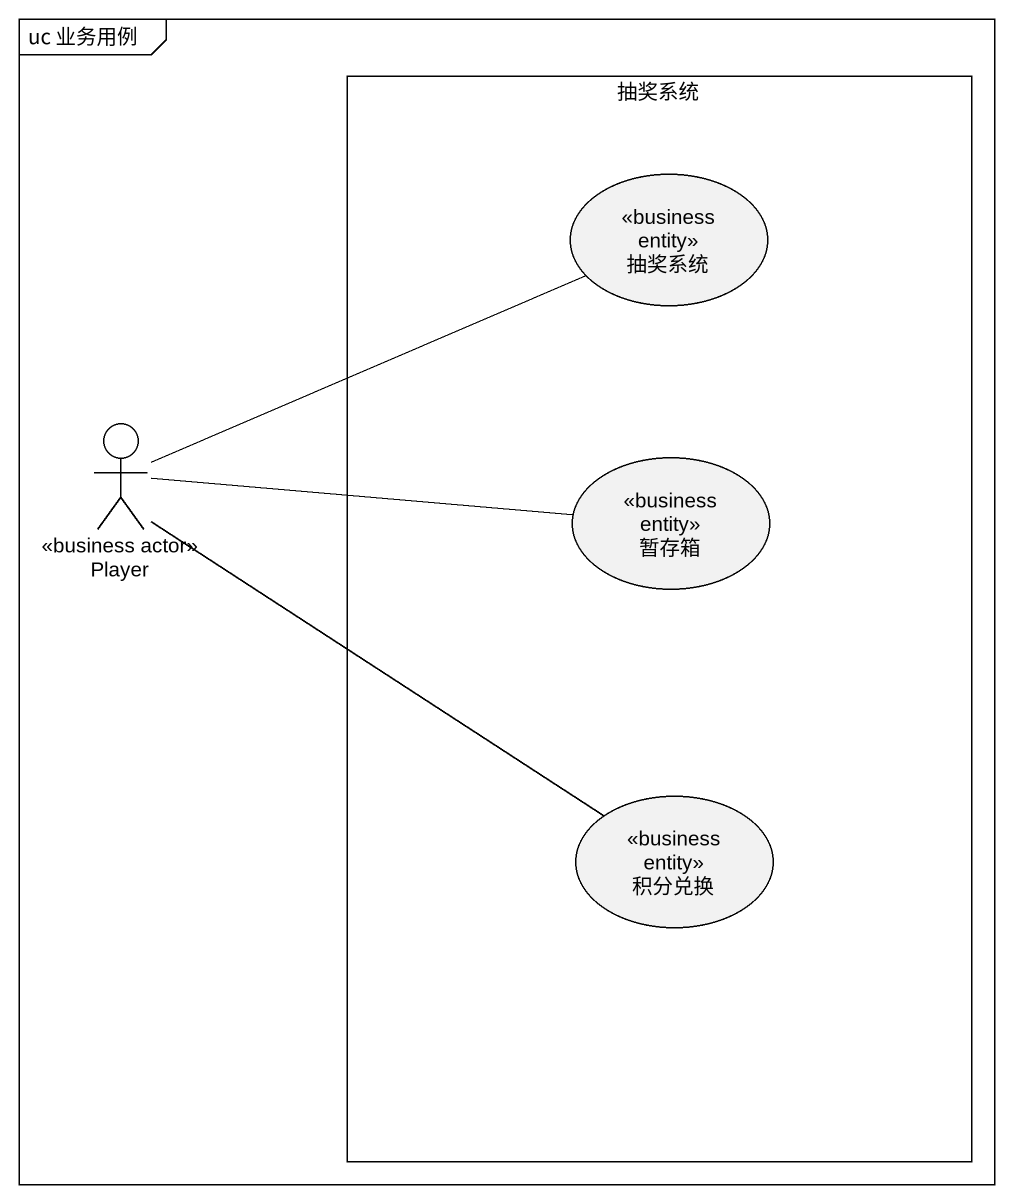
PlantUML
@startuml
mainframe uc 业务用例
rectangle 抽奖系统 {
  usecase "抽奖系统" as 抽奖系统_2 <<business entity>>
  usecase 暂存箱 <<business entity>>
  usecase 积分兑换 <<business entity>>
}
actor Player <<business actor>>
Player -right- 抽奖系统_2
Player -right- 暂存箱
Player -- 积分兑换
@enduml
